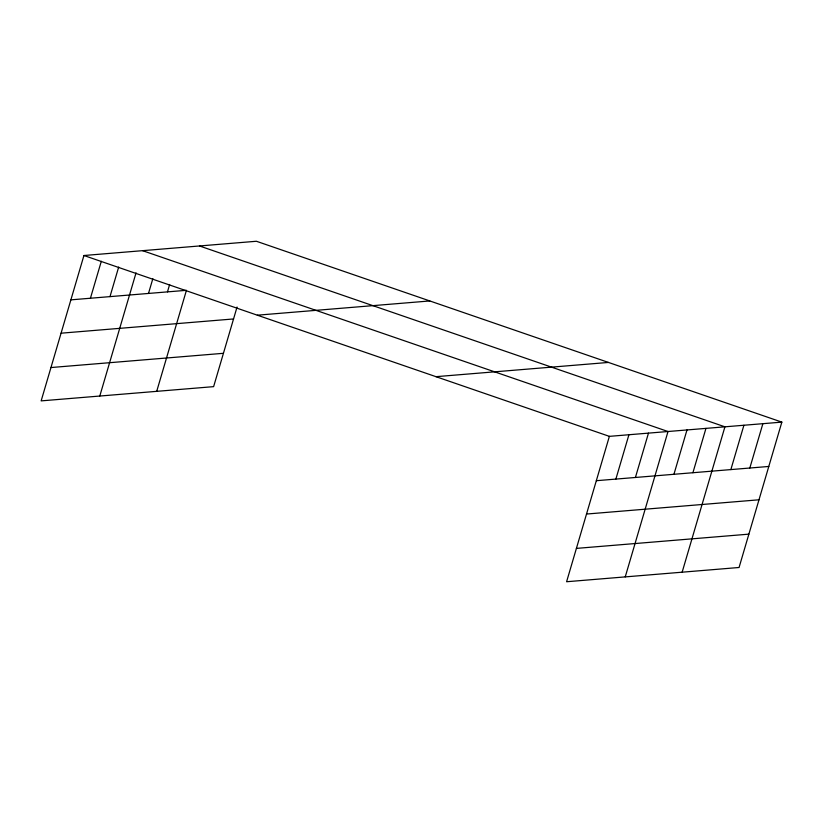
<?xml version="1.0" encoding="UTF-8"?>
<svg xmlns="http://www.w3.org/2000/svg" width="823" height="823" viewBox="0 0 823 823"><rect width="100%" height="100%" fill="white"/><g stroke="black" fill="none" stroke-linecap="round" stroke-linejoin="round"><path stroke-width="1.23" d="M781.85 422.117L609.38 436.355L566.594 581.738L739.064 567.489L781.85 422.117L256.406 241.262L83.936 255.511L41.15 400.883L213.62 386.645L237.055 307.041M90.427 298.235L101.311 261.282M109.984 296.619L118.677 267.064M99.789 396.038L136.052 272.835M148.5 293.441L152.852 278.658M167.47 291.877L169.641 284.491M156.709 391.337L186.44 290.313L70.881 299.85M615.871 479.089L628.926 434.75M635.418 477.474L648.473 433.135M625.233 576.892L668.019 431.519L142.574 250.665M673.934 474.295L686.989 429.945M692.915 472.721L705.959 428.382M682.144 572.191L724.929 426.818L199.495 245.964M730.855 469.594L743.91 425.254M749.825 468.02L762.88 423.68M257.332 315.188L429.801 300.951M61.077 333.192L233.547 318.954M50.964 367.542L223.434 353.304M435.984 376.677L608.454 362.439M596.325 480.704L768.795 466.456M586.511 514.046L758.991 499.798M576.409 548.396L748.879 534.148M83.936 255.511L609.38 436.355"/></g></svg>
